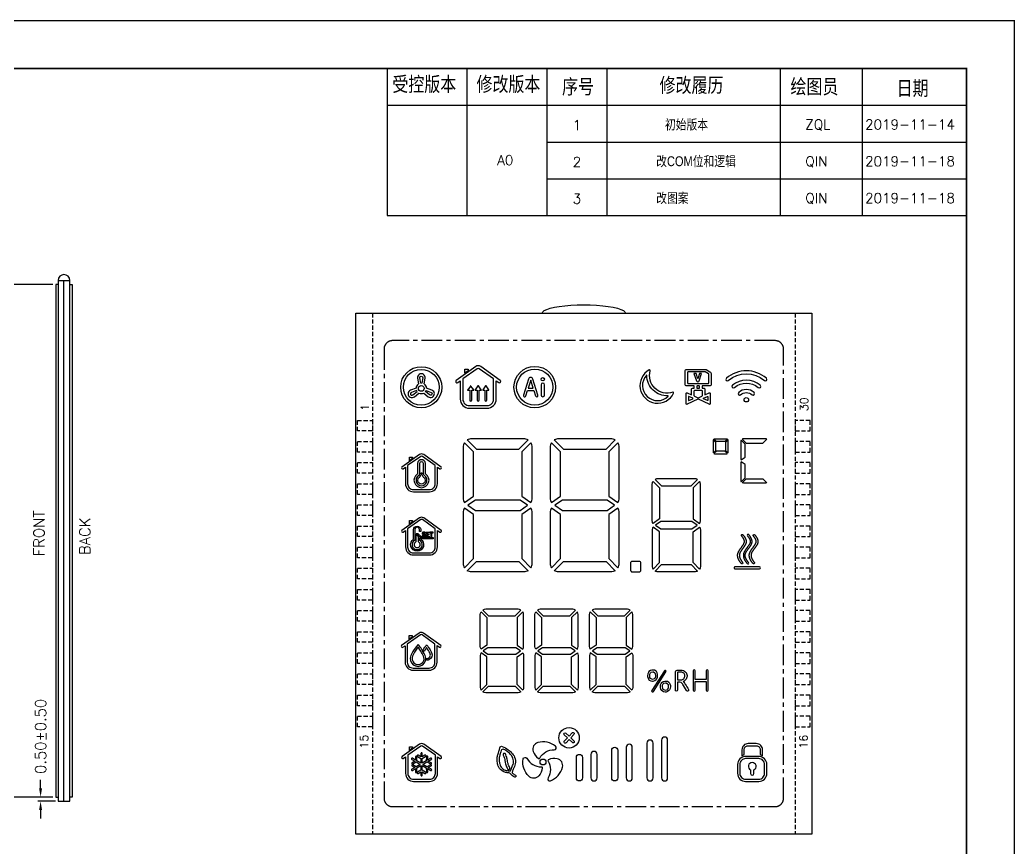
# Model space of a CAD drawing. Header units: millimetres. Extents: x 963 to 1606, y 260 to 429.
# Drawn here: x 1082.1 to 1201.7, y 329.7 to 429.2 of the extents above; entities that cross this region are included whole.
import ezdxf
from ezdxf.enums import TextEntityAlignment as Align

# ---------------------------------------------------------------- set-up
doc = ezdxf.new("R2010")
doc.units = ezdxf.units.MM
doc.header["$LTSCALE"] = 2
for name, pattern in [('CENTER', [2, 1.25, -0.25, 0.25, -0.25]), ('DASHED2', [0.375, 0.25, -0.125]), ('HIDDEN', [0.375, 0.25, -0.125])]:
    doc.linetypes.add(name, pattern=pattern)
for name, color, linetype in [('1', 4, 'Continuous'), ('DIM', 4, 'Continuous'), ('dwg', 7, 'Continuous'), ('title', 7, 'Continuous')]:
    doc.layers.add(name, color=color, linetype=linetype)
doc.styles.add('ROMANC', font='romanc')
doc.styles.add('ROMANS', font='romans.shx')
doc.styles.add('title', font='arial.ttf', dxfattribs={"width": 0.8, "height": 5})
doc.dimstyles.new('LCDDIM', dxfattribs={"dimtxt": 0.85, "dimasz": 0.68, "dimexe": 0.2125, "dimexo": 0.2125, "dimgap": 0.17, "dimtad": 0, "dimzin": 0, "dimdsep": 46, "dimtxsty": 'ROMANS', "dimcen": 2.5, "dimadec": 0, "dimazin": 0, "dimtfac": 1, "dimtofl": 0, "dimtmove": 0, "dimatfit": 0, "dimfxl": 0, "dimarcsym": 0})

# ---------------------------------------------------------------- blocks, each defined once
blk = doc.blocks.new('*D25')
at = {"layer": 'DEFPOINTS', "color": 0}
for p in [(1084.58, 335.8), (1086.39, 335.8), (1086.69, 335.3)]:
    blk.add_point(p, dxfattribs=at)
at = {"layer": 'DIM', "color": 0, "lineweight": -2}
for p, q in [((1084.58, 336.84), (1084.58, 337.88)), ((1086.06, 335.8), (1084.25, 335.8)), ((1086.36, 335.3), (1084.25, 335.3)), ((1084.58, 334.26), (1084.58, 333.22))]:
    blk.add_line(p, q, dxfattribs=at)
at = {"layer": 'DIM', "color": 0}
for points in [[(1084.4, 336.84), (1084.75, 336.84), (1084.58, 335.8)], [(1084.4, 334.26), (1084.75, 334.26), (1084.58, 335.3)]]:
    blk.add_solid(points, dxfattribs=at)
at = {"layer": 'DIM', "color": 0, "insert": (1084.58, 343.09), "char_height": 1.3, "attachment_point": 5, "rotation": 90, "style": 'ROMANS'}
blk.add_mtext('0.50%%P0.50', dxfattribs=at)
blk = doc.blocks.new('*D24')
at = {"layer": 'DEFPOINTS', "color": 0}
for p in [(1080.14, 397.4), (1086.39, 397.4), (1086.39, 335.8)]:
    blk.add_point(p, dxfattribs=at)
at = {"layer": 'DIM', "color": 0, "lineweight": -2}
for p, q in [((1086.06, 397.4), (1079.81, 397.4)), ((1080.14, 396.36), (1080.14, 375.23)), ((1080.14, 336.84), (1080.14, 358.61)), ((1086.06, 335.8), (1079.81, 335.8))]:
    blk.add_line(p, q, dxfattribs=at)
at = {"layer": 'DIM', "color": 0}
for points in [[(1079.96, 396.36), (1080.31, 396.36), (1080.14, 397.4)], [(1079.96, 336.84), (1080.31, 336.84), (1080.14, 335.8)]]:
    blk.add_solid(points, dxfattribs=at)
at = {"layer": 'DIM', "color": 0, "insert": (1080.14, 366.92), "char_height": 1.3, "attachment_point": 5, "rotation": 90, "style": 'ROMANS'}
blk.add_mtext('POL 61.60%%P0.20', dxfattribs=at)
blk = doc.blocks.new('SIGN-C')
at = {"layer": '1', "color": 4, "const_width": 0.238}
blk.add_lwpolyline([(0, 0), (0, 210), (297, 210), (297, 0)], close=True, dxfattribs=at)
at = {"layer": 'title'}
for p, q in [((203.24, 202.86), (203.24, 197.36)), ((215.18, 202.86), (215.18, 197.36)), ((227.11, 202.86), (227.11, 197.36)), ((236.09, 202.86), (236.09, 197.36)), ((261.98, 202.86), (261.98, 197.36)), ((274.27, 202.86), (274.27, 197.36)), ((203.24, 197.36), (203.24, 191.86)), ((203.24, 197.36), (289.86, 197.36)), ((215.18, 197.36), (215.18, 191.86)), ((227.11, 197.36), (227.11, 191.86)), ((236.09, 197.36), (236.09, 191.86)), ((261.98, 197.36), (261.98, 191.86)), ((274.27, 197.36), (274.27, 191.86)), ((203.24, 191.86), (203.24, 186.37)), ((215.18, 191.86), (215.18, 186.37)), ((227.11, 191.86), (227.11, 186.37)), ((227.11, 191.86), (289.86, 191.86)), ((236.09, 191.86), (236.09, 186.37)), ((261.98, 191.86), (261.98, 186.37)), ((274.27, 191.86), (274.27, 186.37)), ((203.24, 186.37), (203.24, 180.87)), ((215.18, 186.37), (215.18, 180.87)), ((227.11, 186.37), (227.11, 180.87)), ((227.11, 186.37), (289.86, 186.37)), ((236.09, 186.37), (236.09, 180.87)), ((261.98, 186.37), (261.98, 180.87)), ((274.27, 186.37), (274.27, 180.87)), ((203.24, 180.87), (289.86, 180.87))]:
    blk.add_line(p, q, dxfattribs=at)
at = {"layer": 'title', "const_width": 0.238}
blk.add_lwpolyline([(7.14, 7.14), (7.14, 202.86), (289.86, 202.86), (289.86, 7.14)], close=True, dxfattribs=at)
at = {"layer": 'title', "style": 'title', "width": 0.8}
for s, height, p in [('受控版本', 2.188, (204.03, 199.42)), ('修改版本', 2.188, (216.61, 199.42)), ('序号', 2.188, (229.4, 199.05)), ('修改履历', 2.188, (243.97, 199.27)), ('绘图员', 2.188, (263.54, 199.06)), ('日期', 2.188, (279.4, 198.82)), ('初始版本', 1.477, (244.78, 193.74)), ('改COM位和逻辑', 1.477, (243.47, 188.25)), ('改图案', 1.477, (243.47, 182.75))]:
    blk.add_text(s, height=height, dxfattribs=at).set_placement(p)
at = {"layer": 'title', "style": 'ROMANC'}
for s, height, p in [('1', 1.48, (230.99, 193.64)), ('ZQL', 1.477, (265.77, 193.74)), ('2019-11-14', 1.477, (274.7, 193.74)), ('A0', 1.477, (219.71, 188.41)), ('2', 1.48, (230.99, 188.14)), ('QIN', 1.477, (265.77, 188.24)), ('2019-11-18', 1.477, (274.7, 188.24)), ('3', 1.48, (230.99, 182.64)), ('QIN', 1.477, (265.77, 182.74)), ('2019-11-18', 1.477, (274.7, 182.74))]:
    blk.add_text(s, height=height, dxfattribs=at).set_placement(p)
blk = doc.blocks.new('SPC')
at = {"layer": 'dwg'}
for points in [[(15.02, 56.19, 0.320007), (14.42, 56.19), (12.07, 54.52, 1), (12.26, 54.26), (12.55, 54.47), (12.55, 52.28, 0.414214), (13.65, 51.18), (15.78, 51.18, 0.414214), (16.88, 52.28), (16.88, 54.47), (17.18, 54.26, 1), (17.37, 54.52)], [(7.24, 53.59), (6.59, 53.35, 1.184739), (7.05, 52.56), (7.58, 53, 0.246194), (8.17, 53), (8.7, 52.56, 1.184739), (9.15, 53.35), (8.51, 53.59, 0.246194), (8.21, 54.1), (8.33, 54.78, 1.184739), (7.42, 54.78), (7.53, 54.1, 0.246194)], [(7.94, 54.2, 0.053113), (7.8, 54.2), (7.7, 54.83, -1.184739), (8.05, 54.83)], [(14.84, 55.93, 0.320007), (14.6, 55.93), (12.87, 54.69), (12.87, 52.27, 0.414214), (13.65, 51.5), (15.79, 51.5, 0.414214), (16.56, 52.27), (16.56, 54.7)], [(35.38, 55.69, 0.66148), (35.27, 55.78, 1.37923), (38.19, 52.98, 0.66148), (38.09, 53.09, -0.601431)], [(37.54, 52.61, 0.684716), (37.52, 52.66, -0.422969), (34.98, 55.1, 0.684716), (34.92, 55.12, 0.969973)], [(42.72, 54.08, -0.414214), (42.49, 53.85), (41.61, 53.85), (41.61, 53.6), (41.79, 53.6, -0.414214), (41.95, 53.44), (41.95, 52.78), (42.48, 53.03, -0.551425), (42.6, 52.96), (42.6, 51.72, -0.551425), (42.48, 51.65), (41.18, 52.27, 0.22622), (41.11, 52.27), (39.81, 51.65, -0.551425), (39.7, 51.72), (39.7, 52.96, -0.551425), (39.81, 53.03), (40.34, 52.78), (40.34, 53.44, -0.414214), (40.51, 53.6), (40.68, 53.6), (40.68, 53.85), (39.8, 53.85, -0.414214), (39.57, 54.08), (39.57, 55.62, -0.414214), (39.8, 55.85), (42, 55.85, -0.131652), (42.09, 55.83), (42.53, 55.57, -0.267949), (42.72, 55.24)], [(42.38, 55.31), (41.99, 55.54, 0.131652), (41.95, 55.55), (39.95, 55.55, 0.414214), (39.87, 55.47), (39.87, 54.23, 0.414214), (39.95, 54.15), (42.34, 54.15, 0.414214), (42.42, 54.23), (42.42, 55.24, 0.267949)], [(40.64, 55.37), (40.94, 54.47, 0.72864), (41.28, 54.47), (41.56, 55.37), (41.3, 55.37), (41.1, 54.71), (40.91, 55.37)], [(44.76, 54.5, -0.37367), (49.1, 54.5, 1), (49.34, 54.77, 0.37367), (44.53, 54.77, 1)], [(13.69, 53.33), (13.69, 52.17, 1), (13.94, 52.17), (13.94, 53.33), (14.14, 53.33, 0.614437), (14.18, 53.39), (13.84, 53.84, 0.506535), (13.78, 53.84), (13.45, 53.39, 0.614437), (13.48, 53.33)], [(14.59, 53.33), (14.59, 52.17, 1), (14.84, 52.17), (14.84, 53.33), (15.05, 53.33, 0.614437), (15.08, 53.4), (14.75, 53.85, 0.506535), (14.68, 53.85), (14.35, 53.4, 0.614437), (14.38, 53.33)], [(15.5, 53.33), (15.5, 52.17, 1), (15.75, 52.17), (15.75, 53.33), (15.95, 53.33, 0.614437), (15.99, 53.4), (15.65, 53.85, 0.506535), (15.59, 53.85), (15.26, 53.4, 0.614437), (15.29, 53.33)], [(21.59, 52.66, 1), (21.87, 52.75), (21.28, 54.67, 0.739234), (20.75, 54.67), (20.16, 52.75, 1), (20.44, 52.66), (20.63, 53.29), (21.4, 53.29)], [(22.27, 52.76, 1), (22.68, 52.76), (22.68, 54, 1), (22.27, 54)], [(40.98, 53.82), (40.98, 53.63, 0.414214), (41.01, 53.6), (41.28, 53.6, 0.414214), (41.31, 53.63), (41.31, 53.82, 0.414214), (41.28, 53.85), (41.01, 53.85, 0.414214)], [(45.49, 53.66, -0.37367), (48.37, 53.66, 1), (48.61, 53.93, 0.37367), (45.26, 53.93, 1)], [(7.29, 53.31), (6.69, 53.08, 1.184739), (6.86, 52.78), (7.36, 53.19, -0.053113)], [(8.39, 53.19, 0.053113), (8.45, 53.31), (9.05, 53.08, -1.184739), (8.88, 52.78)], [(41.65, 53.23, 0.414214), (41.57, 53.31), (40.72, 53.31, 0.414214), (40.64, 53.23), (40.64, 52.69, 0.289137), (40.69, 52.62), (41.11, 52.41, 0.22622), (41.18, 52.41), (41.6, 52.62, 0.289137), (41.65, 52.69)], [(47.63, 52.8, 1), (47.86, 53.07, 0.37367), (46.01, 53.07, 1), (46.24, 52.8, -0.37367)], [(40.04, 52.6, 0.551639), (39.99, 52.57), (39.99, 52.12, 0.551425), (40.04, 52.09), (40.51, 52.32, 0.630799), (40.51, 52.37)], [(42.25, 52.59, -0.551943), (42.3, 52.57), (42.3, 52.12, -0.551425), (42.25, 52.09), (41.78, 52.32, -0.630473), (41.78, 52.37)], [(12.9, 40.38, 0.139094), (13.06, 39.84), (14.16, 40.61), (14.16, 45.92), (13.06, 47.02, 0.139094), (12.9, 46.48)], [(20.18, 47.51), (13.93, 47.51, 0.136063), (13.4, 47.36), (14.5, 46.26), (19.61, 46.26), (20.7, 47.36, 0.136063)], [(19.95, 40.61), (21.05, 39.84, 0.139094), (21.2, 40.38), (21.2, 46.48, 0.139094), (21.05, 47.02), (19.95, 45.92)], [(23.37, 40.38, 0.139094), (23.52, 39.84), (24.62, 40.61), (24.62, 45.92), (23.52, 47.02, 0.139094), (23.37, 46.48)], [(30.64, 47.51), (24.39, 47.51, 0.136063), (23.86, 47.36), (24.96, 46.26), (30.07, 46.26), (31.17, 47.36, 0.136063)], [(30.41, 40.61), (31.51, 39.84, 0.139094), (31.66, 40.38), (31.66, 46.48, 0.139094), (31.51, 47.02), (30.41, 45.92)], [(42.93, 45.91, 0.139094), (42.97, 45.8), (43.27, 46.1), (43.27, 47.1), (42.97, 47.4, 0.139094), (42.93, 47.28)], [(43.35, 47.17), (43.04, 47.48, -0.136063), (43.16, 47.51), (44.53, 47.51, -0.136063), (44.65, 47.48), (44.34, 47.17)], [(44.42, 46.1), (44.72, 45.8, 0.139094), (44.75, 45.91), (44.75, 47.28, 0.139094), (44.72, 47.4), (44.42, 47.1)], [(46.32, 47.34, 0.139094), (46.27, 47.15), (46.27, 45.15, 0.139094), (46.32, 44.96), (46.79, 45.3), (46.79, 46.86)], [(46.62, 47.51, 0.136063), (46.44, 47.46), (46.91, 46.98), (48.92, 46.98), (49.4, 47.46, 0.136063), (49.22, 47.51)], [(8.16, 45.6, 0.320007), (7.65, 45.6), (5.55, 44.11, 1), (5.7, 43.9), (5.97, 44.09), (5.97, 42.1, 0.414214), (6.93, 41.14), (8.86, 41.14, 0.414214), (9.82, 42.1), (9.82, 44.1), (10.1, 43.9, 1), (10.25, 44.11)], [(43.35, 46.03), (43.04, 45.72, 0.136063), (43.16, 45.69), (44.53, 45.69, 0.136063), (44.65, 45.72), (44.34, 46.03)], [(7.8, 45.39), (6.23, 44.28), (6.23, 42.1, 0.414214), (6.93, 41.4), (8.86, 41.4, 0.414214), (9.56, 42.1), (9.56, 44.28), (8.01, 45.39, 0.320007)], [(8.38, 44.55, 0.920896), (7.42, 44.55), (7.42, 43.35, -0.178159), (7.37, 43.26, 3.083722), (8.43, 43.26, -0.178159), (8.38, 43.35)], [(8.13, 44.53, 0.888352), (7.66, 44.53), (7.66, 43.33, -0.202499), (7.52, 43.06, 3.143835), (8.28, 43.06, -0.202499), (8.13, 43.33)], [(46.79, 44.4), (46.32, 44.73, 0.139094), (46.27, 44.55), (46.27, 42.54, 0.139094), (46.32, 42.35), (46.79, 42.83)], [(7.95, 43.41), (7.95, 43.23, 0.204472), (8.13, 42.9, -3.624789), (7.67, 42.9, 0.204472), (7.84, 43.23), (7.84, 43.41)], [(36.49, 41.59), (36.49, 37.88), (35.72, 37.34, -0.139094), (35.61, 37.72), (35.61, 41.99, -0.139094), (35.72, 42.37)], [(36.33, 42.71, 0.136063), (35.96, 42.61), (36.73, 41.83), (40.31, 41.83), (41.07, 42.61, 0.136063), (40.7, 42.71)], [(41.42, 41.99, 0.139094), (41.32, 42.37), (40.55, 41.59), (40.55, 37.88), (41.32, 37.34, 0.139094), (41.42, 37.72)], [(46.62, 42.18, -0.136063), (46.44, 42.23), (46.91, 42.71), (48.92, 42.71), (49.4, 42.23, -0.136063), (49.22, 42.18)], [(13.06, 32), (14.16, 33.1), (14.16, 38.4), (13.06, 39.17, 0.139094), (12.9, 38.64), (12.9, 32.54, 0.139094)], [(21.05, 39.17), (19.95, 38.4), (19.95, 33.1), (21.05, 32, 0.139094), (21.2, 32.54), (21.2, 38.64, 0.139094)], [(23.52, 32), (24.62, 33.1), (24.62, 38.4), (23.52, 39.17, 0.139094), (23.37, 38.64), (23.37, 32.54, 0.139094)], [(31.51, 39.17), (30.41, 38.4), (30.41, 33.1), (31.51, 32, 0.139094), (31.66, 32.54), (31.66, 38.64, 0.139094)], [(8.16, 37.99, 0.320007), (7.65, 37.99), (5.55, 36.5, 1), (5.7, 36.29), (5.98, 36.49), (5.98, 34.5, 0.414214), (6.94, 33.54), (8.86, 33.54, 0.414214), (9.82, 34.5), (9.82, 36.49), (10.1, 36.29, 1), (10.25, 36.5)], [(7.8, 37.79), (6.23, 36.67), (6.23, 34.49, 0.414214), (6.93, 33.79), (8.86, 33.79, 0.414214), (9.56, 34.49), (9.56, 36.67), (8.01, 37.79, 0.320007)], [(7.09, 35.33, 4.041745), (7.66, 35.33), (7.66, 35.6), (7.8, 35.46), (7.8, 35.45, -3.380622), (6.95, 35.45), (6.95, 36.59, -1), (7.8, 36.59), (7.8, 36.36), (7.66, 36.36), (7.66, 36.59, 1), (7.09, 36.59)], [(7.23, 36.02), (7.23, 35.12, 4.791288), (7.52, 35.12), (7.52, 35.74)], [(35.72, 31.85), (36.49, 32.62), (36.49, 36.33), (35.72, 36.87, 0.139094), (35.61, 36.5), (35.61, 32.23, 0.139094)], [(41.42, 36.5), (41.42, 32.23, -0.139094), (41.32, 31.85), (40.55, 32.62), (40.55, 36.33), (41.32, 36.87, -0.139094)], [(46.92, 35.12), (46.91, 35.09), (46.91, 35.06), (46.91, 35.03), (46.9, 35), (46.89, 34.97), (46.88, 34.94), (46.87, 34.91), (46.86, 34.88), (46.85, 34.85), (46.84, 34.82), (46.82, 34.8), (46.81, 34.77), (46.8, 34.74), (46.78, 34.71), (46.76, 34.69), (46.75, 34.66), (46.73, 34.64), (46.72, 34.61), (46.7, 34.58), (46.68, 34.56), (46.66, 34.53), (46.65, 34.51), (46.63, 34.48), (46.61, 34.46), (46.59, 34.43), (46.57, 34.41), (46.55, 34.38), (46.54, 34.36), (46.52, 34.34), (46.5, 34.31), (46.48, 34.29), (46.46, 34.26), (46.44, 34.24), (46.43, 34.21), (46.41, 34.19), (46.39, 34.16), (46.37, 34.14), (46.35, 34.11), (46.34, 34.09), (46.32, 34.06), (46.3, 34.04), (46.28, 34.01), (46.27, 33.99), (46.25, 33.96), (46.23, 33.93), (46.22, 33.91), (46.2, 33.88), (46.19, 33.85), (46.18, 33.82), (46.16, 33.8), (46.15, 33.77), (46.14, 33.74), (46.13, 33.71), (46.12, 33.68), (46.11, 33.65), (46.1, 33.62), (46.1, 33.59), (46.09, 33.56), (46.09, 33.53), (46.09, 33.5), (46.09, 33.47), (46.09, 33.44), (46.09, 33.41), (46.1, 33.38), (46.1, 33.35), (46.11, 33.32), (46.11, 33.29), (46.12, 33.26), (46.13, 33.23), (46.14, 33.2), (46.15, 33.17), (46.16, 33.14), (46.18, 33.11), (46.19, 33.09), (46.2, 33.06), (46.22, 33.03), (46.23, 33), (46.25, 32.98), (46.26, 32.95), (46.28, 32.93), (46.3, 32.9), (46.31, 32.87), (46.33, 32.85), (46.35, 32.82), (46.37, 32.8), (46.39, 32.77), (46.4, 32.75), (46.42, 32.72), (46.44, 32.7), (46.46, 32.68), (46.48, 32.65), (46.49, 32.64, -1), (46.33, 32.51), (46.32, 32.52), (46.3, 32.54), (46.27, 32.57), (46.25, 32.59), (46.23, 32.62), (46.21, 32.65), (46.2, 32.67), (46.18, 32.7), (46.16, 32.73), (46.14, 32.75), (46.12, 32.78), (46.1, 32.81), (46.08, 32.84), (46.06, 32.87), (46.05, 32.9), (46.03, 32.93), (46.01, 32.96), (46, 32.99), (45.98, 33.03), (45.97, 33.06), (45.95, 33.09), (45.94, 33.13), (45.93, 33.16), (45.92, 33.2), (45.91, 33.23), (45.9, 33.27), (45.89, 33.31), (45.89, 33.35), (45.88, 33.39), (45.88, 33.43), (45.88, 33.47), (45.88, 33.51), (45.88, 33.55), (45.88, 33.59), (45.89, 33.63), (45.9, 33.67), (45.9, 33.71), (45.92, 33.74), (45.93, 33.78), (45.94, 33.82), (45.95, 33.85), (45.97, 33.88), (45.98, 33.92), (46, 33.95), (46.02, 33.98), (46.03, 34.01), (46.05, 34.04), (46.07, 34.07), (46.09, 34.1), (46.1, 34.13), (46.12, 34.16), (46.14, 34.18), (46.16, 34.21), (46.18, 34.24), (46.2, 34.26), (46.22, 34.29), (46.24, 34.31), (46.25, 34.34), (46.27, 34.36), (46.29, 34.39), (46.31, 34.41), (46.33, 34.44), (46.35, 34.46), (46.37, 34.49), (46.38, 34.51), (46.4, 34.54), (46.42, 34.56), (46.44, 34.58), (46.45, 34.61), (46.47, 34.63), (46.49, 34.66), (46.51, 34.68), (46.52, 34.7), (46.54, 34.73), (46.55, 34.75), (46.57, 34.77), (46.58, 34.8), (46.6, 34.82), (46.61, 34.84), (46.62, 34.87), (46.63, 34.89), (46.64, 34.91), (46.65, 34.94), (46.66, 34.96), (46.67, 34.98), (46.68, 35), (46.69, 35.02), (46.69, 35.05), (46.7, 35.07), (46.7, 35.09), (46.7, 35.11), (46.7, 35.13), (46.7, 35.15), (46.7, 35.17), (46.7, 35.19), (46.7, 35.21), (46.7, 35.24), (46.69, 35.26), (46.69, 35.28), (46.68, 35.3), (46.68, 35.33), (46.67, 35.35), (46.66, 35.37), (46.65, 35.4), (46.64, 35.42), (46.63, 35.44), (46.62, 35.47), (46.61, 35.49), (46.59, 35.51), (46.58, 35.54), (46.57, 35.56), (46.55, 35.58), (46.54, 35.61), (46.52, 35.63), (46.51, 35.65), (46.49, 35.68), (46.47, 35.7), (46.46, 35.72), (46.44, 35.74), (46.42, 35.77), (46.41, 35.79), (46.39, 35.81), (46.37, 35.83), (46.36, 35.85, -1), (46.52, 35.98), (46.53, 35.97), (46.55, 35.95), (46.57, 35.92), (46.59, 35.9), (46.61, 35.87), (46.63, 35.85), (46.65, 35.82), (46.67, 35.8), (46.68, 35.77), (46.7, 35.75), (46.72, 35.72), (46.73, 35.7), (46.75, 35.67), (46.76, 35.64), (46.78, 35.62), (46.79, 35.59), (46.81, 35.56), (46.82, 35.53), (46.83, 35.51), (46.85, 35.48), (46.86, 35.45), (46.87, 35.42), (46.88, 35.39), (46.89, 35.36), (46.9, 35.33), (46.9, 35.3), (46.91, 35.27), (46.91, 35.24), (46.92, 35.21), (46.92, 35.18), (46.92, 35.15)], [(47.39, 35.77), (47.37, 35.8), (47.35, 35.82), (47.34, 35.85), (47.32, 35.87), (47.3, 35.9), (47.28, 35.92), (47.26, 35.95), (47.24, 35.97), (47.23, 35.98, 1), (47.06, 35.85), (47.08, 35.83), (47.09, 35.81), (47.11, 35.79), (47.13, 35.77), (47.15, 35.74), (47.16, 35.72), (47.18, 35.7), (47.2, 35.68), (47.21, 35.65), (47.23, 35.63), (47.24, 35.61), (47.26, 35.58), (47.27, 35.56), (47.29, 35.54), (47.3, 35.51), (47.31, 35.49), (47.33, 35.47), (47.34, 35.44), (47.35, 35.42), (47.36, 35.4), (47.37, 35.37), (47.37, 35.35), (47.38, 35.33), (47.39, 35.3), (47.4, 35.28), (47.4, 35.26), (47.4, 35.24), (47.41, 35.21), (47.41, 35.19), (47.41, 35.17), (47.41, 35.15), (47.41, 35.13), (47.41, 35.11), (47.41, 35.09), (47.4, 35.07), (47.4, 35.05), (47.39, 35.02), (47.39, 35), (47.38, 34.98), (47.37, 34.96), (47.36, 34.94), (47.35, 34.91), (47.34, 34.89), (47.33, 34.87), (47.32, 34.84), (47.3, 34.82), (47.29, 34.8), (47.27, 34.77), (47.26, 34.75), (47.24, 34.73), (47.23, 34.7), (47.21, 34.68), (47.2, 34.66), (47.18, 34.63), (47.16, 34.61), (47.14, 34.58), (47.13, 34.56), (47.11, 34.54), (47.09, 34.51), (47.07, 34.49), (47.05, 34.46), (47.04, 34.44), (47.02, 34.41), (47, 34.39), (46.98, 34.36), (46.96, 34.34), (46.94, 34.31), (46.92, 34.29), (46.9, 34.26), (46.89, 34.24), (46.87, 34.21), (46.85, 34.18), (46.83, 34.16), (46.81, 34.13), (46.79, 34.1), (46.78, 34.07), (46.76, 34.04), (46.74, 34.01), (46.72, 33.98), (46.71, 33.95), (46.69, 33.92), (46.68, 33.88), (46.66, 33.85), (46.65, 33.82), (46.63, 33.78), (46.62, 33.74), (46.61, 33.71), (46.6, 33.67), (46.6, 33.63), (46.59, 33.59), (46.59, 33.55), (46.58, 33.51), (46.58, 33.47), (46.58, 33.43), (46.59, 33.39), (46.59, 33.35), (46.6, 33.31), (46.61, 33.27), (46.62, 33.23), (46.63, 33.2), (46.64, 33.16), (46.65, 33.13), (46.66, 33.09), (46.68, 33.06), (46.69, 33.03), (46.71, 32.99), (46.72, 32.96), (46.74, 32.93), (46.75, 32.9), (46.77, 32.87), (46.79, 32.84), (46.81, 32.81), (46.83, 32.78), (46.84, 32.75), (46.86, 32.73), (46.88, 32.7), (46.9, 32.67), (46.92, 32.65), (46.94, 32.62), (46.96, 32.59), (46.98, 32.57), (47, 32.54), (47.02, 32.52), (47.03, 32.51, 1), (47.2, 32.64), (47.19, 32.65), (47.17, 32.68), (47.15, 32.7), (47.13, 32.72), (47.11, 32.75), (47.09, 32.77), (47.07, 32.8), (47.06, 32.82), (47.04, 32.85), (47.02, 32.87), (47, 32.9), (46.99, 32.93), (46.97, 32.95), (46.96, 32.98), (46.94, 33), (46.93, 33.03), (46.91, 33.06), (46.9, 33.09), (46.88, 33.11), (46.87, 33.14), (46.86, 33.17), (46.85, 33.2), (46.84, 33.23), (46.83, 33.26), (46.82, 33.29), (46.81, 33.32), (46.81, 33.35), (46.8, 33.38), (46.8, 33.41), (46.8, 33.44), (46.8, 33.47), (46.8, 33.5), (46.8, 33.53), (46.8, 33.56), (46.81, 33.59), (46.81, 33.62), (46.82, 33.65), (46.83, 33.68), (46.84, 33.71), (46.85, 33.74), (46.86, 33.77), (46.87, 33.8), (46.88, 33.82), (46.9, 33.85), (46.91, 33.88), (46.93, 33.91), (46.94, 33.93), (46.96, 33.96), (46.97, 33.99), (46.99, 34.01), (47.01, 34.04), (47.02, 34.06), (47.04, 34.09), (47.06, 34.11), (47.08, 34.14), (47.1, 34.16), (47.11, 34.19), (47.13, 34.21), (47.15, 34.24), (47.17, 34.26), (47.19, 34.29), (47.21, 34.31), (47.22, 34.34), (47.24, 34.36), (47.26, 34.38), (47.28, 34.41), (47.3, 34.43), (47.32, 34.46), (47.33, 34.48), (47.35, 34.51), (47.37, 34.53), (47.39, 34.56), (47.41, 34.58), (47.42, 34.61), (47.44, 34.64), (47.46, 34.66), (47.47, 34.69), (47.49, 34.71), (47.5, 34.74), (47.52, 34.77), (47.53, 34.8), (47.54, 34.82), (47.56, 34.85), (47.57, 34.88), (47.58, 34.91), (47.59, 34.94), (47.6, 34.97), (47.61, 35), (47.61, 35.03), (47.62, 35.06), (47.62, 35.09), (47.62, 35.12), (47.62, 35.15), (47.62, 35.18), (47.62, 35.21), (47.62, 35.24), (47.61, 35.27), (47.61, 35.3), (47.6, 35.33), (47.59, 35.36), (47.59, 35.39), (47.58, 35.42), (47.57, 35.45), (47.55, 35.48), (47.54, 35.51), (47.53, 35.53), (47.52, 35.56), (47.5, 35.59), (47.49, 35.62), (47.47, 35.64), (47.46, 35.67), (47.44, 35.7), (47.42, 35.72), (47.41, 35.75)], [(47.83, 35.77), (47.82, 35.79), (47.8, 35.81), (47.78, 35.83), (47.77, 35.85, -1), (47.93, 35.98), (47.95, 35.97), (47.96, 35.95), (47.98, 35.92), (48, 35.9), (48.02, 35.87), (48.04, 35.85), (48.06, 35.82), (48.08, 35.8), (48.09, 35.77), (48.11, 35.75), (48.13, 35.72), (48.14, 35.7), (48.16, 35.67), (48.18, 35.64), (48.19, 35.62), (48.21, 35.59), (48.22, 35.56), (48.23, 35.53), (48.25, 35.51), (48.26, 35.48), (48.27, 35.45), (48.28, 35.42), (48.29, 35.39), (48.3, 35.36), (48.31, 35.33), (48.31, 35.3), (48.32, 35.27), (48.32, 35.24), (48.33, 35.21), (48.33, 35.18), (48.33, 35.15), (48.33, 35.12), (48.32, 35.09), (48.32, 35.06), (48.32, 35.03), (48.31, 35), (48.3, 34.97), (48.29, 34.94), (48.28, 34.91), (48.27, 34.88), (48.26, 34.85), (48.25, 34.82), (48.23, 34.8), (48.22, 34.77), (48.21, 34.74), (48.19, 34.71), (48.17, 34.69), (48.16, 34.66), (48.14, 34.64), (48.13, 34.61), (48.11, 34.58), (48.09, 34.56), (48.07, 34.53), (48.06, 34.51), (48.04, 34.48), (48.02, 34.46), (48, 34.43), (47.98, 34.41), (47.96, 34.38), (47.95, 34.36), (47.93, 34.34), (47.91, 34.31), (47.89, 34.29), (47.87, 34.26), (47.85, 34.24), (47.84, 34.21), (47.82, 34.19), (47.8, 34.16), (47.78, 34.14), (47.76, 34.11), (47.75, 34.09), (47.73, 34.06), (47.71, 34.04), (47.69, 34.01), (47.68, 33.99), (47.66, 33.96), (47.65, 33.93), (47.63, 33.91), (47.61, 33.88), (47.6, 33.85), (47.59, 33.82), (47.57, 33.8), (47.56, 33.77), (47.55, 33.74), (47.54, 33.71), (47.53, 33.68), (47.52, 33.65), (47.51, 33.62), (47.51, 33.59), (47.5, 33.56), (47.5, 33.53), (47.5, 33.5), (47.5, 33.47), (47.5, 33.44), (47.5, 33.41), (47.51, 33.38), (47.51, 33.35), (47.52, 33.32), (47.53, 33.29), (47.53, 33.26), (47.54, 33.23), (47.55, 33.2), (47.56, 33.17), (47.58, 33.14), (47.59, 33.11), (47.6, 33.09), (47.61, 33.06), (47.63, 33.03), (47.64, 33), (47.66, 32.98), (47.67, 32.95), (47.69, 32.93), (47.71, 32.9), (47.72, 32.87), (47.74, 32.85), (47.76, 32.82), (47.78, 32.8), (47.8, 32.77), (47.81, 32.75), (47.83, 32.72), (47.85, 32.7), (47.87, 32.68), (47.89, 32.65), (47.9, 32.64, -1), (47.74, 32.51), (47.73, 32.52), (47.71, 32.54), (47.69, 32.57), (47.67, 32.59), (47.65, 32.62), (47.63, 32.65), (47.61, 32.67), (47.59, 32.7), (47.57, 32.73), (47.55, 32.75), (47.53, 32.78), (47.51, 32.81), (47.49, 32.84), (47.48, 32.87), (47.46, 32.9), (47.44, 32.93), (47.42, 32.96), (47.41, 32.99), (47.39, 33.03), (47.38, 33.06), (47.37, 33.09), (47.35, 33.13), (47.34, 33.16), (47.33, 33.2), (47.32, 33.23), (47.31, 33.27), (47.3, 33.31), (47.3, 33.35), (47.29, 33.39), (47.29, 33.43), (47.29, 33.47), (47.29, 33.51), (47.29, 33.55), (47.29, 33.59), (47.3, 33.63), (47.31, 33.67), (47.32, 33.71), (47.33, 33.74), (47.34, 33.78), (47.35, 33.82), (47.36, 33.85), (47.38, 33.88), (47.39, 33.92), (47.41, 33.95), (47.43, 33.98), (47.44, 34.01), (47.46, 34.04), (47.48, 34.07), (47.5, 34.1), (47.52, 34.13), (47.53, 34.16), (47.55, 34.18), (47.57, 34.21), (47.59, 34.24), (47.61, 34.26), (47.63, 34.29), (47.65, 34.31), (47.66, 34.34), (47.68, 34.36), (47.7, 34.39), (47.72, 34.41), (47.74, 34.44), (47.76, 34.46), (47.78, 34.49), (47.79, 34.51), (47.81, 34.54), (47.83, 34.56), (47.85, 34.58), (47.87, 34.61), (47.88, 34.63), (47.9, 34.66), (47.92, 34.68), (47.93, 34.7), (47.95, 34.73), (47.96, 34.75), (47.98, 34.77), (47.99, 34.8), (48.01, 34.82), (48.02, 34.84), (48.03, 34.87), (48.04, 34.89), (48.05, 34.91), (48.06, 34.94), (48.07, 34.96), (48.08, 34.98), (48.09, 35), (48.1, 35.02), (48.1, 35.05), (48.11, 35.07), (48.11, 35.09), (48.11, 35.11), (48.11, 35.13), (48.11, 35.15), (48.11, 35.17), (48.11, 35.19), (48.11, 35.21), (48.11, 35.24), (48.1, 35.26), (48.1, 35.28), (48.09, 35.3), (48.09, 35.33), (48.08, 35.35), (48.07, 35.37), (48.06, 35.4), (48.05, 35.42), (48.04, 35.44), (48.03, 35.47), (48.02, 35.49), (48, 35.51), (47.99, 35.54), (47.98, 35.56), (47.96, 35.58), (47.95, 35.61), (47.93, 35.63), (47.92, 35.65), (47.9, 35.68), (47.88, 35.7), (47.87, 35.72), (47.85, 35.74)], [(20.18, 31.51), (13.93, 31.51, -0.136063), (13.4, 31.65), (14.5, 32.76), (19.61, 32.76), (20.7, 31.65, -0.136063)], [(30.64, 31.51), (24.39, 31.51, -0.136063), (23.86, 31.65), (24.96, 32.76), (30.07, 32.76), (31.17, 31.65, -0.136063)], [(33.01, 31.73, 0.414214), (33.23, 31.51), (34.05, 31.51, 0.414214), (34.27, 31.73), (34.27, 32.55, 0.414214), (34.05, 32.77), (33.23, 32.77, 0.414214), (33.01, 32.55)], [(36.33, 31.51, -0.136063), (35.96, 31.61), (36.73, 32.38), (40.31, 32.38), (41.07, 31.61, -0.136063), (40.7, 31.51)], [(48.52, 31.89, 1), (48.52, 32.1), (45.56, 32.1, 1), (45.56, 31.89)], [(14.96, 22.55), (14.96, 26.37, -0.139094), (15.06, 26.71), (15.75, 26.02), (15.75, 22.69), (15.06, 22.21, -0.139094)], [(19.52, 27.02), (15.61, 27.02, 0.136063), (15.28, 26.92), (15.96, 26.23), (19.17, 26.23), (19.85, 26.92, 0.136063)], [(20.17, 22.55), (20.17, 26.37, 0.139094), (20.07, 26.71), (19.38, 26.02), (19.38, 22.69), (20.07, 22.21, 0.139094)], [(21.52, 22.55), (21.52, 26.37, -0.139094), (21.62, 26.71), (22.31, 26.02), (22.31, 22.69), (21.62, 22.21, -0.139094)], [(21.83, 26.92), (22.52, 26.23), (25.72, 26.23), (26.41, 26.92, 0.136063), (26.08, 27.02), (22.17, 27.02, 0.136063)], [(26.72, 22.55), (26.72, 26.37, 0.139094), (26.63, 26.71), (25.94, 26.02), (25.94, 22.69), (26.63, 22.21, 0.139094)], [(28.08, 22.55), (28.08, 26.37, -0.139094), (28.18, 26.71), (28.87, 26.02), (28.87, 22.69), (28.18, 22.21, -0.139094)], [(28.4, 26.92), (29.08, 26.23), (32.29, 26.23), (32.97, 26.92, 0.136063), (32.64, 27.02), (28.73, 27.02, 0.136063)], [(33.29, 22.55), (33.29, 26.37, 0.139094), (33.19, 26.71), (32.5, 26.02), (32.5, 22.69), (33.19, 22.21, 0.139094)], [(8.12, 24.15, 0.320007), (7.61, 24.15), (5.51, 22.66, 1), (5.66, 22.45), (5.93, 22.64), (5.93, 20.65, 0.414214), (6.89, 19.69), (8.82, 19.69, 0.414214), (9.78, 20.65), (9.78, 22.65), (10.06, 22.45, 1), (10.21, 22.66)], [(7.76, 23.94), (6.19, 22.83), (6.19, 20.65, 0.414214), (6.89, 19.95), (8.82, 19.95, 0.414214), (9.52, 20.65), (9.52, 22.83), (7.97, 23.94, 0.320007)], [(6.62, 21.46, 1.508902), (8.35, 21.46, 0.042073), (7.85, 22.32, 0.007312), (7.48, 22.8, 0.004993), (7.17, 22.38, 0.045404)], [(9.12, 21.81, -0.408759), (8.78, 20.95, -0.060024), (8.59, 20.89, -0.015375), (8.5, 20.88, 0.05176), (8.52, 21.09, 0.066573), (8.7, 21.14, 0.141626), (8.89, 21.3, 0.248808), (8.93, 21.72, 0.049065), (8.52, 22.4, 0.009598), (8.41, 22.24), (8.4, 22.23), (8.2, 21.94, 0.009472), (8.08, 22.14, -0.017488), (8.52, 22.74, -0.005991), (8.76, 22.42, -0.043091)], [(7.38, 22.32, 0.047839), (6.81, 21.38, 0.249322), (6.88, 20.7, 0.251038), (7.48, 20.37, 0.251038), (8.09, 20.7, 0.24932), (8.15, 21.38, 0.031176), (7.81, 21.98, 0.017928), (7.48, 22.45, 0.002647)], [(14.96, 21.45), (14.96, 17.63, 0.139094), (15.06, 17.29), (15.75, 17.98), (15.75, 21.31), (15.06, 21.79, 0.139094)], [(20.17, 21.45), (20.17, 17.63, -0.139094), (20.07, 17.29), (19.38, 17.98), (19.38, 21.31), (20.07, 21.79, -0.139094)], [(21.52, 21.45), (21.52, 17.63, 0.139094), (21.62, 17.29), (22.31, 17.98), (22.31, 21.31), (21.62, 21.79, 0.139094)], [(26.72, 21.45), (26.72, 17.63, -0.139094), (26.63, 17.29), (25.94, 17.98), (25.94, 21.31), (26.63, 21.79, -0.139094)], [(28.08, 21.45), (28.08, 17.63, 0.139094), (28.18, 17.29), (28.87, 17.98), (28.87, 21.31), (28.18, 21.79, 0.139094)], [(33.29, 21.45), (33.29, 17.63, -0.139094), (33.19, 17.29), (32.5, 17.98), (32.5, 21.31), (33.19, 21.79, -0.139094)], [(35.57, 17.26, 1), (35.77, 17.13), (37.27, 19.49, 1), (37.08, 19.61)], [(39.34, 18.33, -0.066458), (39.51, 18.13, -0.00191), (39.59, 18.01, 0.005682), (39.99, 17.37, -1), (39.76, 17.24), (39.38, 17.87, 0.032995), (39.25, 18.07, 0.017246), (39.21, 18.11, 0.18733), (38.94, 18.24, 0.015422), (38.89, 18.24), (38.65, 18.24), (38.65, 17.29, -1), (38.4, 17.29), (38.4, 19.47, -0.414214), (38.62, 19.69), (39.05, 19.69, -0.030536), (39.23, 19.68, -0.204243), (39.69, 19.41, -0.106049), (39.79, 19.18, -0.141384), (39.75, 18.73, -0.226669)], [(39.26, 19.42, 0.060864), (39.09, 19.44), (39.05, 19.44), (38.71, 19.44, 0.414214), (38.65, 19.38), (38.65, 18.54), (39.04, 18.54), (39.09, 18.54), (39.11, 18.54, 0.057528), (39.26, 18.57, 0.10908), (39.41, 18.67, 0.114485), (39.52, 18.84, 0.083359), (39.55, 19.02, 0.127561), (39.51, 19.23, 0.090419), (39.42, 19.33, 0.107795)], [(40.79, 19.61, 1), (40.54, 19.61), (40.54, 17.29, 1), (40.79, 17.29), (40.79, 18.34), (42.09, 18.34), (42.09, 17.29, 1), (42.34, 17.29), (42.34, 19.61, 1), (42.09, 19.61), (42.09, 18.59), (40.79, 18.59)], [(19.52, 16.98), (15.61, 16.98, -0.136063), (15.28, 17.08), (15.96, 17.77), (19.17, 17.77), (19.85, 17.08, -0.136063)], [(21.83, 17.08), (22.52, 17.77), (25.72, 17.77), (26.41, 17.08, -0.136063), (26.08, 16.98), (22.17, 16.98, -0.136063)], [(28.4, 17.08), (29.08, 17.77), (32.29, 17.77), (32.97, 17.08, -0.136063), (32.64, 16.98), (28.73, 16.98, -0.136063)], [(25.64, 11.38), (25.27, 10.98, -1), (25.06, 11.18), (25.43, 11.57), (25.04, 11.94, -1), (25.24, 12.14), (25.63, 11.77), (26, 12.16, -1), (26.2, 11.97), (25.83, 11.58), (26.22, 11.21, -1), (26.03, 11.01)], [(8.17, 10.79, 0.320007), (7.66, 10.79), (5.56, 9.3, 1), (5.71, 9.09), (5.99, 9.28), (5.99, 7.29, 0.414214), (6.95, 6.33), (8.87, 6.33, 0.414214), (9.83, 7.29), (9.83, 9.29), (10.11, 9.09, 1), (10.26, 9.3)], [(21.88, 11, 0.43554), (21.31, 9.93, 0.155042), (21.94, 9.09, 0.445572), (22.11, 9.13, -0.274501), (23.86, 10.13, 0.716217), (24.01, 10.55, 0.237759)], [(33.23, 6.75), (33.23, 10.43, 1), (32.5, 10.43), (32.5, 6.75, 1)], [(34.99, 10.93), (34.99, 6.75, 1), (35.72, 6.75), (35.72, 10.93, 1)], [(36.74, 11.29), (36.74, 6.75, 1), (37.47, 6.75), (37.47, 11.29, 1)], [(46.4, 10.13), (46.4, 9.4, -0.040796), (46.67, 9.58), (46.67, 10.13, -0.414214), (47.14, 10.6), (48.13, 10.6, -0.414214), (48.6, 10.13), (48.6, 9.58, -0.040796), (48.87, 9.4), (48.87, 10.13, 0.414214), (48.13, 10.87), (47.14, 10.87, 0.414214)], [(7.81, 10.58), (6.24, 9.47), (6.24, 7.29, 0.414214), (6.94, 6.59), (8.87, 6.59, 0.414214), (9.57, 7.29), (9.57, 9.47), (8.02, 10.58, 0.320007)], [(8.48, 8.8), (7.99, 8.51), (7.99, 9.08), (8.4, 9.33, 1), (8.32, 9.47), (7.99, 9.27), (7.99, 9.69, 1.030478), (7.83, 9.69), (7.83, 9.27), (7.5, 9.47, 1), (7.42, 9.33), (7.83, 9.08), (7.83, 8.51), (7.34, 8.8), (7.33, 9.28, 1), (7.17, 9.28), (7.18, 8.89), (6.81, 9.1, 1.030478), (6.73, 8.97), (7.1, 8.75), (6.76, 8.57, 1), (6.84, 8.43), (7.26, 8.66), (7.75, 8.37), (7.26, 8.09), (6.84, 8.32, 1), (6.76, 8.18), (7.1, 8), (6.73, 7.78, 1.030478), (6.81, 7.65), (7.18, 7.86), (7.17, 7.47, 1), (7.33, 7.47), (7.34, 7.95), (7.83, 8.24), (7.83, 7.67), (7.42, 7.42, 1), (7.5, 7.28), (7.83, 7.48), (7.83, 7.06, 1.030478), (7.99, 7.06), (7.99, 7.48), (8.32, 7.28, 1.003444), (8.4, 7.42), (7.99, 7.67), (7.99, 8.24), (8.48, 7.95), (8.49, 7.47, 1), (8.65, 7.47), (8.64, 7.86), (9.01, 7.65, 1.030478), (9.09, 7.78), (8.72, 8), (9.06, 8.18, 1), (8.98, 8.32), (8.56, 8.09), (8.07, 8.37), (8.56, 8.66), (8.98, 8.43, 1), (9.06, 8.57), (8.72, 8.75), (9.09, 8.97, 1.030478), (9.01, 9.1), (8.64, 8.89), (8.65, 9.27, 1.021645), (8.49, 9.28)], [(18.5, 7.33, -0.038502), (18.11, 7.39, -0.064226), (17.7, 7.53, -0.158638), (17.19, 8.04, -0.026565), (17.13, 8.17, -0.072747), (17.01, 8.71, -0.040541), (17.01, 9.26), (17.01, 9.28), (17.02, 9.31, -0.025452), (17.14, 9.76), (17.16, 9.82), (17.18, 9.89), (17.2, 9.95, 0.026043), (17.31, 10.34), (17.31, 10.38, -0.486392), (17.61, 10.53, -0.047681), (18.32, 10.13, -0.050268), (18.73, 9.77, -0.089235), (19.09, 9.24, -0.151753), (19.17, 8.45, -0.07229), (19.06, 8.13, 0.010194), (18.92, 7.78, 0.036145), (18.8, 7.42, 0.041502), (18.79, 7.36, 0.020136), (18.88, 7.28, 0.098402), (19.18, 7.08, -0.37126), (19.25, 6.95), (19.25, 6.94, -0.457563), (19.1, 6.85, -0.071543), (18.83, 7, -0.066594)], [(17.24, 8.84, 0.052879), (17.3, 8.42, 0.059018), (17.4, 8.15, 0.065993), (17.55, 7.94, 0.116355), (17.94, 7.69, 0.020521), (18.06, 7.65, 0.067961), (18.6, 7.58, -0.036806), (18.66, 7.8, -0.014553), (18.84, 8.22), (18.84, 8.23), (18.84, 8.24, 0.070578), (18.94, 8.5, 0.141204), (18.88, 9.1, 0.05607), (18.74, 9.37, 0.024461), (18.65, 9.5, 0.059727), (18.25, 9.88, 0.038759), (17.79, 10.17, 0.479122), (17.48, 10.04, -0.008099), (17.39, 9.75, 0.001835), (17.35, 9.62, 0.025346), (17.26, 9.26), (17.25, 9.24), (17.25, 9.22, 0.029984)], [(17.98, 9.63, 0.436977), (17.79, 9.68), (17.77, 9.67, 0.391505), (17.72, 9.49, -0.060649), (17.87, 9.1, -0.016736), (17.93, 8.79, 0.002024), (17.95, 8.66), (17.96, 8.62), (17.97, 8.58, 0.054627), (18.13, 8.07, 0.016103), (18.25, 7.82, 0.91242), (18.52, 7.95, -0.014664), (18.4, 8.19, -0.048508), (18.28, 8.56, -0.013797), (18.22, 8.85, 0.009663), (18.17, 9.11, 0.066135)], [(26.51, 6.75), (26.51, 9.21, -1), (27.24, 9.21), (27.24, 6.75, -1)], [(28.26, 9.57), (28.26, 6.75, 1), (28.99, 6.75), (28.99, 9.57, 1)], [(30.75, 6.75), (30.75, 10.07, -1), (31.48, 10.07), (31.48, 6.75, -1)], [(20.55, 9.1, 0.274501), (22.3, 8.08, -0.445572), (22.41, 7.95, -0.155042), (22, 6.99, -0.43554), (20.79, 6.95, -0.237759), (20.11, 9.02, -0.716217)], [(23.17, 8.93, 0.445572), (23.11, 8.77, -0.274501), (23.1, 6.74, 0.716217), (23.39, 6.4, 0.237759), (24.84, 8.03, 0.43554), (24.2, 9.05, 0.155042)], [(46.85, 9.33, 0.414214), (45.88, 8.36), (45.88, 7.3, 0.414214), (46.85, 6.33), (48.43, 6.33, 0.414214), (49.4, 7.3), (49.4, 8.36, 0.414214), (48.43, 9.33)], [(46.15, 8.36), (46.15, 7.3, 0.414214), (46.85, 6.6), (48.43, 6.6, 0.414214), (49.13, 7.3), (49.13, 8.36, 0.414214), (48.43, 9.06), (46.85, 9.06, 0.414214)], [(47.84, 7.71, 4.42875), (47.44, 7.71), (47.44, 7.27, 1), (47.84, 7.27)]]:
    blk.add_lwpolyline(points, format="xyb", close=True, dxfattribs=at)
for points in [[(13.09, 55.86), (13.49, 55.86), (13.49, 55.66), (13.09, 55.38)], [(20.73, 53.59), (21.31, 53.59), (21.02, 54.53)], [(6.46, 45.3), (6.81, 45.3), (6.81, 45.12), (6.46, 44.87)], [(19.74, 40.13), (14.37, 40.13), (13.48, 39.51), (14.37, 38.88), (19.74, 38.88), (20.63, 39.51)], [(30.2, 40.13), (24.83, 40.13), (23.94, 39.51), (24.83, 38.88), (30.2, 38.88), (31.09, 39.51)], [(6.46, 37.7), (6.81, 37.7), (6.81, 37.52), (6.46, 37.26)], [(36.64, 37.55), (36.01, 37.11), (36.64, 36.67), (40.4, 36.67), (41.02, 37.11), (40.4, 37.55)], [(7.99, 35.63), (9.31, 35.63), (9.31, 35.49), (7.93, 35.49), (7.27, 36.14), (7.47, 36.14)], [(8.35, 36.28), (8.34, 36.28), (8.32, 36.29), (8.29, 36.3), (8.26, 36.3), (8.24, 36.3), (8.2, 36.3), (8.19, 36.3), (8.16, 36.3), (8.13, 36.3), (8.11, 36.29), (8.08, 36.28), (8.06, 36.27), (8.04, 36.26), (8.03, 36.25), (8.01, 36.23), (8, 36.21), (7.99, 36.19), (7.98, 36.16), (7.98, 36.13), (7.98, 36.11), (7.99, 36.09), (7.99, 36.07), (8.01, 36.05), (8.02, 36.03), (8.04, 36.01), (8.06, 35.99), (8.09, 35.98), (8.12, 35.97), (8.13, 35.96), (8.17, 35.94), (8.19, 35.93), (8.21, 35.92), (8.22, 35.91), (8.24, 35.89), (8.24, 35.86), (8.24, 35.86), (8.24, 35.84), (8.22, 35.82), (8.2, 35.81), (8.17, 35.8), (8.14, 35.8), (8.13, 35.8), (8.1, 35.8), (8.08, 35.81), (8.05, 35.82), (8.03, 35.83), (8, 35.84), (7.98, 35.86), (7.98, 35.73), (7.99, 35.73), (8.01, 35.72), (8.03, 35.72), (8.06, 35.71), (8.09, 35.71), (8.11, 35.7), (8.15, 35.7), (8.17, 35.7), (8.2, 35.71), (8.22, 35.71), (8.25, 35.72), (8.27, 35.72), (8.29, 35.73), (8.31, 35.75), (8.33, 35.76), (8.34, 35.77), (8.36, 35.8), (8.37, 35.82), (8.37, 35.85), (8.37, 35.87), (8.37, 35.9), (8.37, 35.93), (8.36, 35.95), (8.34, 35.97), (8.34, 35.98), (8.32, 35.99), (8.3, 36.01), (8.28, 36.02), (8.25, 36.04), (8.22, 36.05), (8.19, 36.07), (8.16, 36.08), (8.14, 36.09), (8.13, 36.1), (8.12, 36.12), (8.11, 36.14), (8.11, 36.15), (8.12, 36.17), (8.14, 36.19), (8.16, 36.2), (8.18, 36.2), (8.21, 36.21), (8.22, 36.2), (8.25, 36.2), (8.28, 36.2), (8.3, 36.19), (8.33, 36.18), (8.35, 36.17)], [(8.47, 36.29), (8.8, 36.29), (8.8, 36.19), (8.59, 36.19), (8.59, 36.06), (8.79, 36.06), (8.79, 35.95), (8.59, 35.95), (8.59, 35.81), (8.81, 35.81), (8.81, 35.71), (8.47, 35.71)], [(9.14, 35.71), (9.14, 36.19), (9.31, 36.19), (9.31, 36.29), (8.86, 36.29), (8.86, 36.19), (9.02, 36.19), (9.02, 35.71)], [(6.42, 23.85), (6.77, 23.85), (6.77, 23.67), (6.42, 23.42)], [(19.25, 22.39), (15.88, 22.39), (15.32, 22), (15.88, 21.61), (19.25, 21.61), (19.81, 22)], [(21.88, 22), (22.44, 21.61), (25.81, 21.61), (26.37, 22), (25.81, 22.39), (22.44, 22.39)], [(28.44, 22), (29, 21.61), (32.37, 21.61), (32.93, 22), (32.37, 22.39), (29, 22.39)], [(35.4, 19.65), (35.23, 19.52), (35.17, 19.43), (35.09, 19.25), (35.06, 19.02), (35.07, 18.93), (35.12, 18.72), (35.22, 18.55), (35.27, 18.51), (35.44, 18.41), (35.65, 18.38), (35.74, 18.38), (35.94, 18.44), (36.1, 18.57), (36.16, 18.65), (36.24, 18.84), (36.27, 19.06), (36.26, 19.17), (36.21, 19.37), (36.12, 19.54), (36.08, 19.57), (35.91, 19.68), (35.69, 19.71), (35.59, 19.7)], [(35.41, 18.71), (35.35, 18.81), (35.32, 19.04), (35.34, 19.2), (35.42, 19.38), (35.48, 19.44), (35.68, 19.5), (35.76, 19.49), (35.93, 19.38), (35.98, 19.27), (36.01, 19.05), (36, 18.89), (35.92, 18.71), (35.87, 18.65), (35.67, 18.59), (35.58, 18.6)], [(37.28, 17.06), (37.19, 17.06), (36.98, 17.09), (36.81, 17.2), (36.77, 17.24), (36.66, 17.41), (36.61, 17.61), (36.6, 17.7), (36.63, 17.93), (36.71, 18.11), (36.77, 18.2), (36.93, 18.33), (37.13, 18.39), (37.23, 18.39), (37.44, 18.36), (37.61, 18.26), (37.65, 18.22), (37.75, 18.06), (37.8, 17.85), (37.81, 17.74), (37.78, 17.51), (37.7, 17.33), (37.63, 17.25), (37.47, 17.12)], [(37.4, 17.33), (37.2, 17.27), (37.12, 17.28), (36.95, 17.39), (36.9, 17.49), (36.86, 17.72), (36.87, 17.88), (36.95, 18.06), (37.02, 18.12), (37.21, 18.18), (37.29, 18.17), (37.46, 18.06), (37.52, 17.96), (37.55, 17.73), (37.54, 17.57), (37.46, 17.39)], [(6.47, 10.49), (6.82, 10.49), (6.82, 10.31), (6.47, 10.06)]]:
    blk.add_lwpolyline(points, close=True, dxfattribs=at)
for centre, radius in [((21.51, 53.71), 2.5), ((7.87, 53.7), 2.47), ((7.87, 53.7), 2.15), ((21.51, 53.71), 2.18), ((7.87, 53.56), 0.351), ((22.47, 54.66), 0.205), ((46.93, 52.19), 0.263), ((25.63, 11.57), 1.23), ((22.5, 8.66), 0.354)]:
    blk.add_circle(centre, radius, dxfattribs=at)

msp = doc.modelspace()

# ---------------------------------------------------------------- linework, layer by layer
at = {"layer": 'dwg'}
msp.add_lwpolyline([(1088.089, 397.897, 1), (1086.689, 397.897)], format="xyb", close=True, dxfattribs=at)
for points in [[(1086.689, 397.397), (1086.389, 397.397), (1086.389, 335.797), (1086.689, 335.797)], [(1086.689, 397.897), (1086.689, 335.297), (1088.089, 335.297), (1088.089, 397.897)], [(1087.389, 335.297), (1087.389, 397.897)], [(1088.089, 397.397), (1088.389, 397.397), (1088.389, 335.797), (1088.089, 335.797)], [(1144.847, 393.957), (1144.908, 394.114), (1145.091, 394.266), (1145.392, 394.411), (1145.801, 394.545), (1146.311, 394.664), (1146.908, 394.766), (1147.577, 394.848), (1148.301, 394.908), (1149.064, 394.945), (1149.847, 394.957), (1150.629, 394.945), (1151.392, 394.908), (1152.117, 394.848), (1152.785, 394.766), (1153.382, 394.664), (1153.892, 394.545), (1154.302, 394.411), (1154.602, 394.266), (1154.785, 394.114), (1154.847, 393.957)]]:
    msp.add_lwpolyline(points, dxfattribs=at)
msp.add_lwpolyline([(1177.247, 331.357), (1122.447, 331.357), (1122.447, 393.957), (1177.247, 393.957)], close=True, dxfattribs=at)
at = {"layer": 'dwg', "linetype": 'DASHED2'}
for points in [[(1124.447, 393.957), (1124.447, 331.357)], [(1175.247, 393.957), (1175.247, 331.357)]]:
    msp.add_lwpolyline(points, dxfattribs=at)
at = {"layer": 'dwg', "linetype": 'CENTER'}
msp.add_lwpolyline([(1173.847, 389.657, 0.4142136), (1172.847, 390.657), (1126.847, 390.657, 0.4142136), (1125.847, 389.657), (1125.847, 335.657, 0.4142136), (1126.847, 334.657), (1172.847, 334.657, 0.4142136), (1173.847, 335.657)], format="xyb", close=True, dxfattribs=at)
at = {"layer": 'dwg', "linetype": 'HIDDEN'}
for points in [[(1124.447, 381.072), (1124.447, 379.802), (1122.647, 379.802), (1122.647, 381.072)], [(1175.247, 381.072), (1175.247, 379.802), (1177.047, 379.802), (1177.047, 381.072)], [(1124.447, 378.532), (1124.447, 377.262), (1122.647, 377.262), (1122.647, 378.532)], [(1175.247, 378.532), (1175.247, 377.262), (1177.047, 377.262), (1177.047, 378.532)], [(1124.447, 375.992), (1124.447, 374.722), (1122.647, 374.722), (1122.647, 375.992)], [(1175.247, 375.992), (1175.247, 374.722), (1177.047, 374.722), (1177.047, 375.992)], [(1124.447, 373.452), (1124.447, 372.182), (1122.647, 372.182), (1122.647, 373.452)], [(1175.247, 373.452), (1175.247, 372.182), (1177.047, 372.182), (1177.047, 373.452)], [(1124.447, 370.912), (1124.447, 369.642), (1122.647, 369.642), (1122.647, 370.912)], [(1175.247, 370.912), (1175.247, 369.642), (1177.047, 369.642), (1177.047, 370.912)], [(1124.447, 368.372), (1124.447, 367.102), (1122.647, 367.102), (1122.647, 368.372)], [(1175.247, 368.372), (1175.247, 367.102), (1177.047, 367.102), (1177.047, 368.372)], [(1124.447, 365.832), (1124.447, 364.562), (1122.647, 364.562), (1122.647, 365.832)], [(1175.247, 365.832), (1175.247, 364.562), (1177.047, 364.562), (1177.047, 365.832)], [(1124.447, 363.292), (1124.447, 362.022), (1122.647, 362.022), (1122.647, 363.292)], [(1175.247, 363.292), (1175.247, 362.022), (1177.047, 362.022), (1177.047, 363.292)], [(1124.447, 360.752), (1124.447, 359.482), (1122.647, 359.482), (1122.647, 360.752)], [(1175.247, 360.752), (1175.247, 359.482), (1177.047, 359.482), (1177.047, 360.752)], [(1124.447, 358.212), (1124.447, 356.942), (1122.647, 356.942), (1122.647, 358.212)], [(1175.247, 358.212), (1175.247, 356.942), (1177.047, 356.942), (1177.047, 358.212)], [(1124.447, 355.672), (1124.447, 354.402), (1122.647, 354.402), (1122.647, 355.672)], [(1175.247, 355.672), (1175.247, 354.402), (1177.047, 354.402), (1177.047, 355.672)], [(1124.447, 353.132), (1124.447, 351.862), (1122.647, 351.862), (1122.647, 353.132)], [(1175.247, 353.132), (1175.247, 351.862), (1177.047, 351.862), (1177.047, 353.132)], [(1124.447, 350.592), (1124.447, 349.322), (1122.647, 349.322), (1122.647, 350.592)], [(1175.247, 350.592), (1175.247, 349.322), (1177.047, 349.322), (1177.047, 350.592)], [(1124.447, 348.052), (1124.447, 346.782), (1122.647, 346.782), (1122.647, 348.052)], [(1175.247, 348.052), (1175.247, 346.782), (1177.047, 346.782), (1177.047, 348.052)], [(1124.447, 345.512), (1124.447, 344.242), (1122.647, 344.242), (1122.647, 345.512)], [(1175.247, 345.512), (1175.247, 344.242), (1177.047, 344.242), (1177.047, 345.512)]]:
    msp.add_lwpolyline(points, close=True, dxfattribs=at)

# ---------------------------------------------------------------- block references
at = {"layer": 'dwg'}
msp.add_blockref('SPC', (1122.447, 331.357), dxfattribs=at)
at = {"layer": 'title', "xscale": 0.803837251151339, "yscale": 0.803837251151339, "zscale": 0.803837251151339}
msp.add_blockref('SIGN-C', (962.836, 260.304), dxfattribs=at)

# ---------------------------------------------------------------- texts
at = {"layer": 'DIM', "color": 3, "style": 'ROMANS'}
for s, p in [('FRONT', (1084.383, 367.507)), ('BACK', (1089.896, 367.143))]:
    msp.add_text(s, height=1.3, rotation=90, dxfattribs=at).set_placement(p, align=Align.MIDDLE)
at = {"layer": 'dwg', "style": 'ROMANS'}
for s, height, p in [('1', 0.972, (1123.55, 382.637)), ('30', 0.9718, (1176.319, 383.012)), ('15', 0.9718, (1123.447, 342.467)), ('16', 0.9718, (1176.247, 342.467))]:
    msp.add_text(s, height=height, rotation=90, dxfattribs=at).set_placement(p, align=Align.MIDDLE)

# ---------------------------------------------------------------- dimensions: what is measured, and where the dimension line sits
at = {"layer": 'DIM'}
dim = msp.add_linear_dim(base=(1080.135, 397.397), p1=(1086.389, 335.797), p2=(1086.389, 397.397), angle=90, text='POL <>%%P0.20', dimstyle='LCDDIM', override={"dimtxt": 1.3, "dimasz": 1.04, "dimexe": 0.325, "dimexo": 0.325, "dimgap": 0.26}, dxfattribs=at)
dim.commit()
dim.dimension.update_dxf_attribs({"geometry": '*D24', "text_midpoint": (1080.135, 366.92), "dimtype": 160})
dim = msp.add_linear_dim(base=(1084.575, 335.797), p1=(1086.689, 335.297), p2=(1086.389, 335.797), angle=90, text='<>%%P0.50', dimstyle='LCDDIM', override={"dimtxt": 1.3, "dimasz": 1.04, "dimexe": 0.325, "dimexo": 0.325, "dimgap": 0.26}, dxfattribs=at)
dim.commit()
dim.dimension.update_dxf_attribs({"geometry": '*D25', "text_midpoint": (1084.575, 343.089)})

doc.saveas('drawing.dxf')
